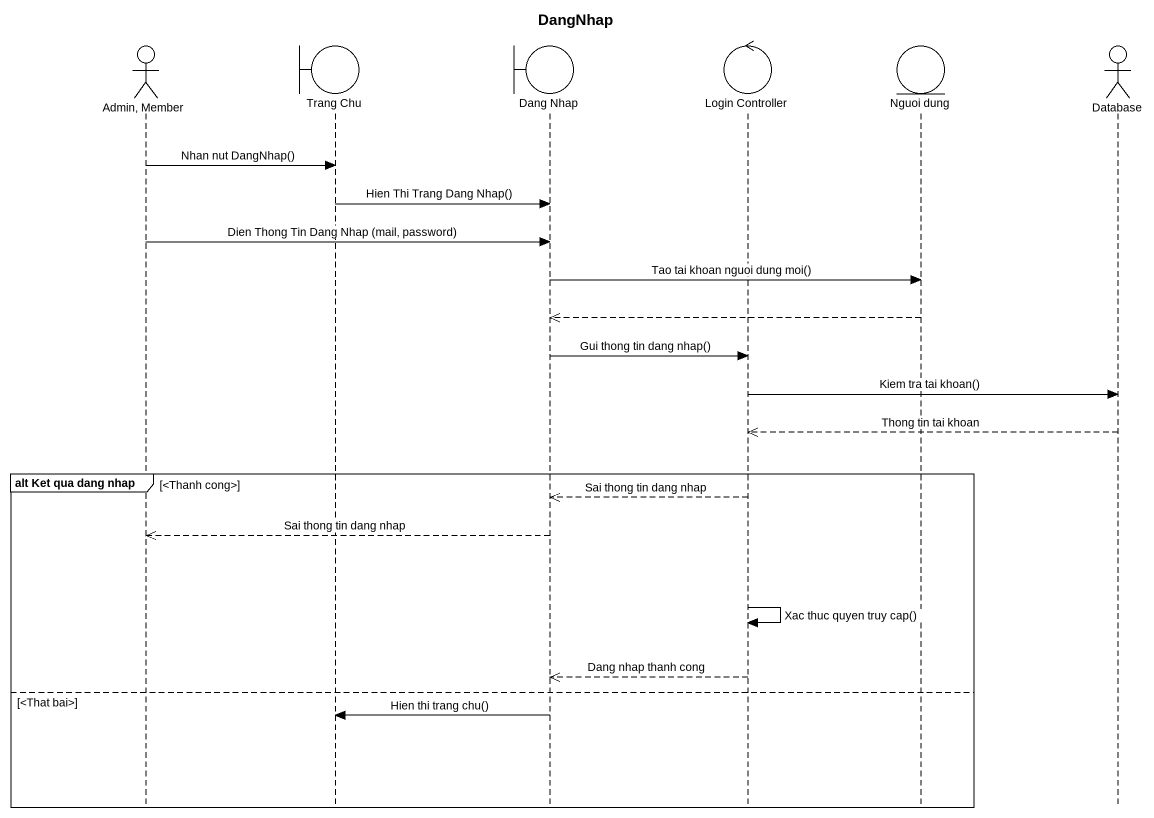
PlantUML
@startuml
title DangNhap
hide footbox
actor "Admin, Member" as Admin_Member
boundary "Trang Chu" as Trang_Chu
boundary "Dang Nhap" as Dang_Nhap
control "Login Controller" as Login_Controller
entity "Nguoi dung" as Nguoi_dung
actor "Database" as Database_

Admin_Member -> Trang_Chu : Nhan nut DangNhap()
Trang_Chu -> Dang_Nhap : Hien Thi Trang Dang Nhap()
Admin_Member -> Dang_Nhap : Dien Thong Tin Dang Nhap (mail, password)
Dang_Nhap -> Nguoi_dung : Tao tai khoan nguoi dung moi()
Nguoi_dung -->> Dang_Nhap
Dang_Nhap -> Login_Controller : Gui thong tin dang nhap()
Login_Controller -> Database_ : Kiem tra tai khoan()
Database_ -->> Login_Controller : Thong tin tai khoan
group alt Ket qua dang nhap [<Thanh cong>]
  Login_Controller -->> Dang_Nhap : Sai thong tin dang nhap
  Dang_Nhap -->> Admin_Member : Sai thong tin dang nhap
  Login_Controller -> Login_Controller : Xac thuc quyen truy cap()
  Login_Controller -->> Dang_Nhap : Dang nhap thanh cong
else <That bai>
  Dang_Nhap -> Trang_Chu : Hien thi trang chu()
end
@enduml
